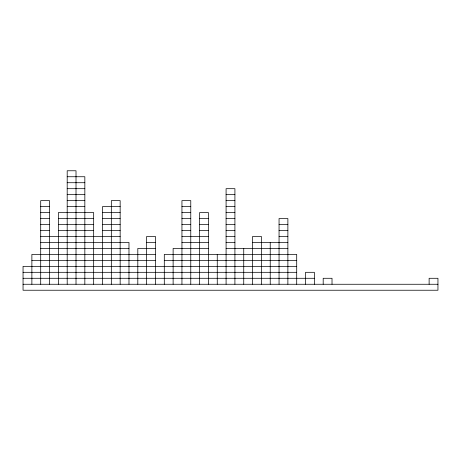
<?xml version="1.0" encoding="UTF-8"?>
<svg xmlns="http://www.w3.org/2000/svg" width="461" height="461" viewBox="0 0 461 461"><rect width="100%" height="100%" fill="white"/><g stroke="black" fill="none" stroke-linecap="round" stroke-linejoin="round"><path stroke-width="0.69" d="M67.191 176.736L84.841 176.736L84.841 284.264M67.191 182.712L84.841 182.712M67.191 188.687L84.841 188.687M67.191 194.657L84.841 194.657M226.086 194.657L234.914 194.657M67.191 200.633L84.841 200.633M226.086 200.633L234.914 200.633M40.706 206.603L49.534 206.603M67.191 206.603L84.841 206.603M120.154 206.603L102.498 206.603L102.498 284.264M181.945 206.603L190.773 206.603M226.086 206.603L234.914 206.603M40.706 212.579L49.534 212.579M102.498 212.579L120.154 212.579M181.945 212.579L190.773 212.579M226.086 212.579L234.914 212.579M40.706 218.554L49.534 218.554M58.363 218.554L93.669 218.554M102.498 218.554L120.154 218.554M181.945 218.554L190.773 218.554M199.601 218.554L208.43 218.554M226.086 218.554L234.914 218.554M40.706 224.524L49.534 224.524M58.363 224.524L93.669 224.524M102.498 224.524L120.154 224.524M181.945 224.524L190.773 224.524M199.601 224.524L208.43 224.524M226.086 224.524L234.914 224.524M279.055 224.524L287.877 224.524M40.706 230.5L49.534 230.5M58.363 230.5L93.669 230.5M102.498 230.5L120.154 230.5M181.945 230.5L190.773 230.5M199.601 230.5L208.43 230.5M226.086 230.5L234.914 230.5M279.055 230.5L287.877 230.5M40.706 236.476L120.154 236.476M181.945 236.476L208.43 236.476M226.086 236.476L234.914 236.476M279.055 236.476L287.877 236.476M40.706 242.446L128.982 242.446L128.982 284.264M146.638 242.446L155.466 242.446M181.945 242.446L208.43 242.446M226.086 242.446L234.914 242.446M252.57 242.446L287.877 242.446M40.706 248.421L128.982 248.421M155.466 248.421L137.81 248.421L137.81 284.264M208.43 248.421L173.123 248.421L173.123 284.264M226.086 248.421L287.877 248.421M155.466 254.397L31.878 254.397L31.878 284.264M31.878 260.367L155.466 260.367M164.295 260.367L296.705 260.367M296.705 266.343L23.05 266.343L23.05 290.234L437.95 290.234L437.95 278.288L429.122 278.288L429.122 284.264M23.05 272.313L296.705 272.313M23.05 278.288L314.362 278.288M23.05 284.264L437.95 284.264M332.018 284.264L332.018 278.288L323.19 278.288L323.19 284.264M314.362 284.264L314.362 272.313L305.534 272.313L305.534 284.264M296.705 284.264L296.705 254.397L164.295 254.397L164.295 284.264M287.877 284.264L287.877 218.554L279.055 218.554L279.055 284.264M270.227 242.446L270.227 284.264M261.399 284.264L261.399 236.476L252.57 236.476L252.57 284.264M243.742 248.421L243.742 284.264M234.914 284.264L234.914 188.687L226.086 188.687L226.086 284.264M217.258 254.397L217.258 284.264M208.43 284.264L208.43 212.579L199.601 212.579L199.601 284.264M190.773 284.264L190.773 200.633L181.945 200.633L181.945 284.264M155.466 284.264L155.466 236.476L146.638 236.476L146.638 284.264M120.154 284.264L120.154 200.633L111.326 200.633L111.326 284.264M93.669 284.264L93.669 212.579L58.363 212.579L58.363 284.264M76.013 284.264L76.013 170.766L67.191 170.766L67.191 284.264M49.534 284.264L49.534 200.633L40.706 200.633L40.706 284.264"/></g></svg>
